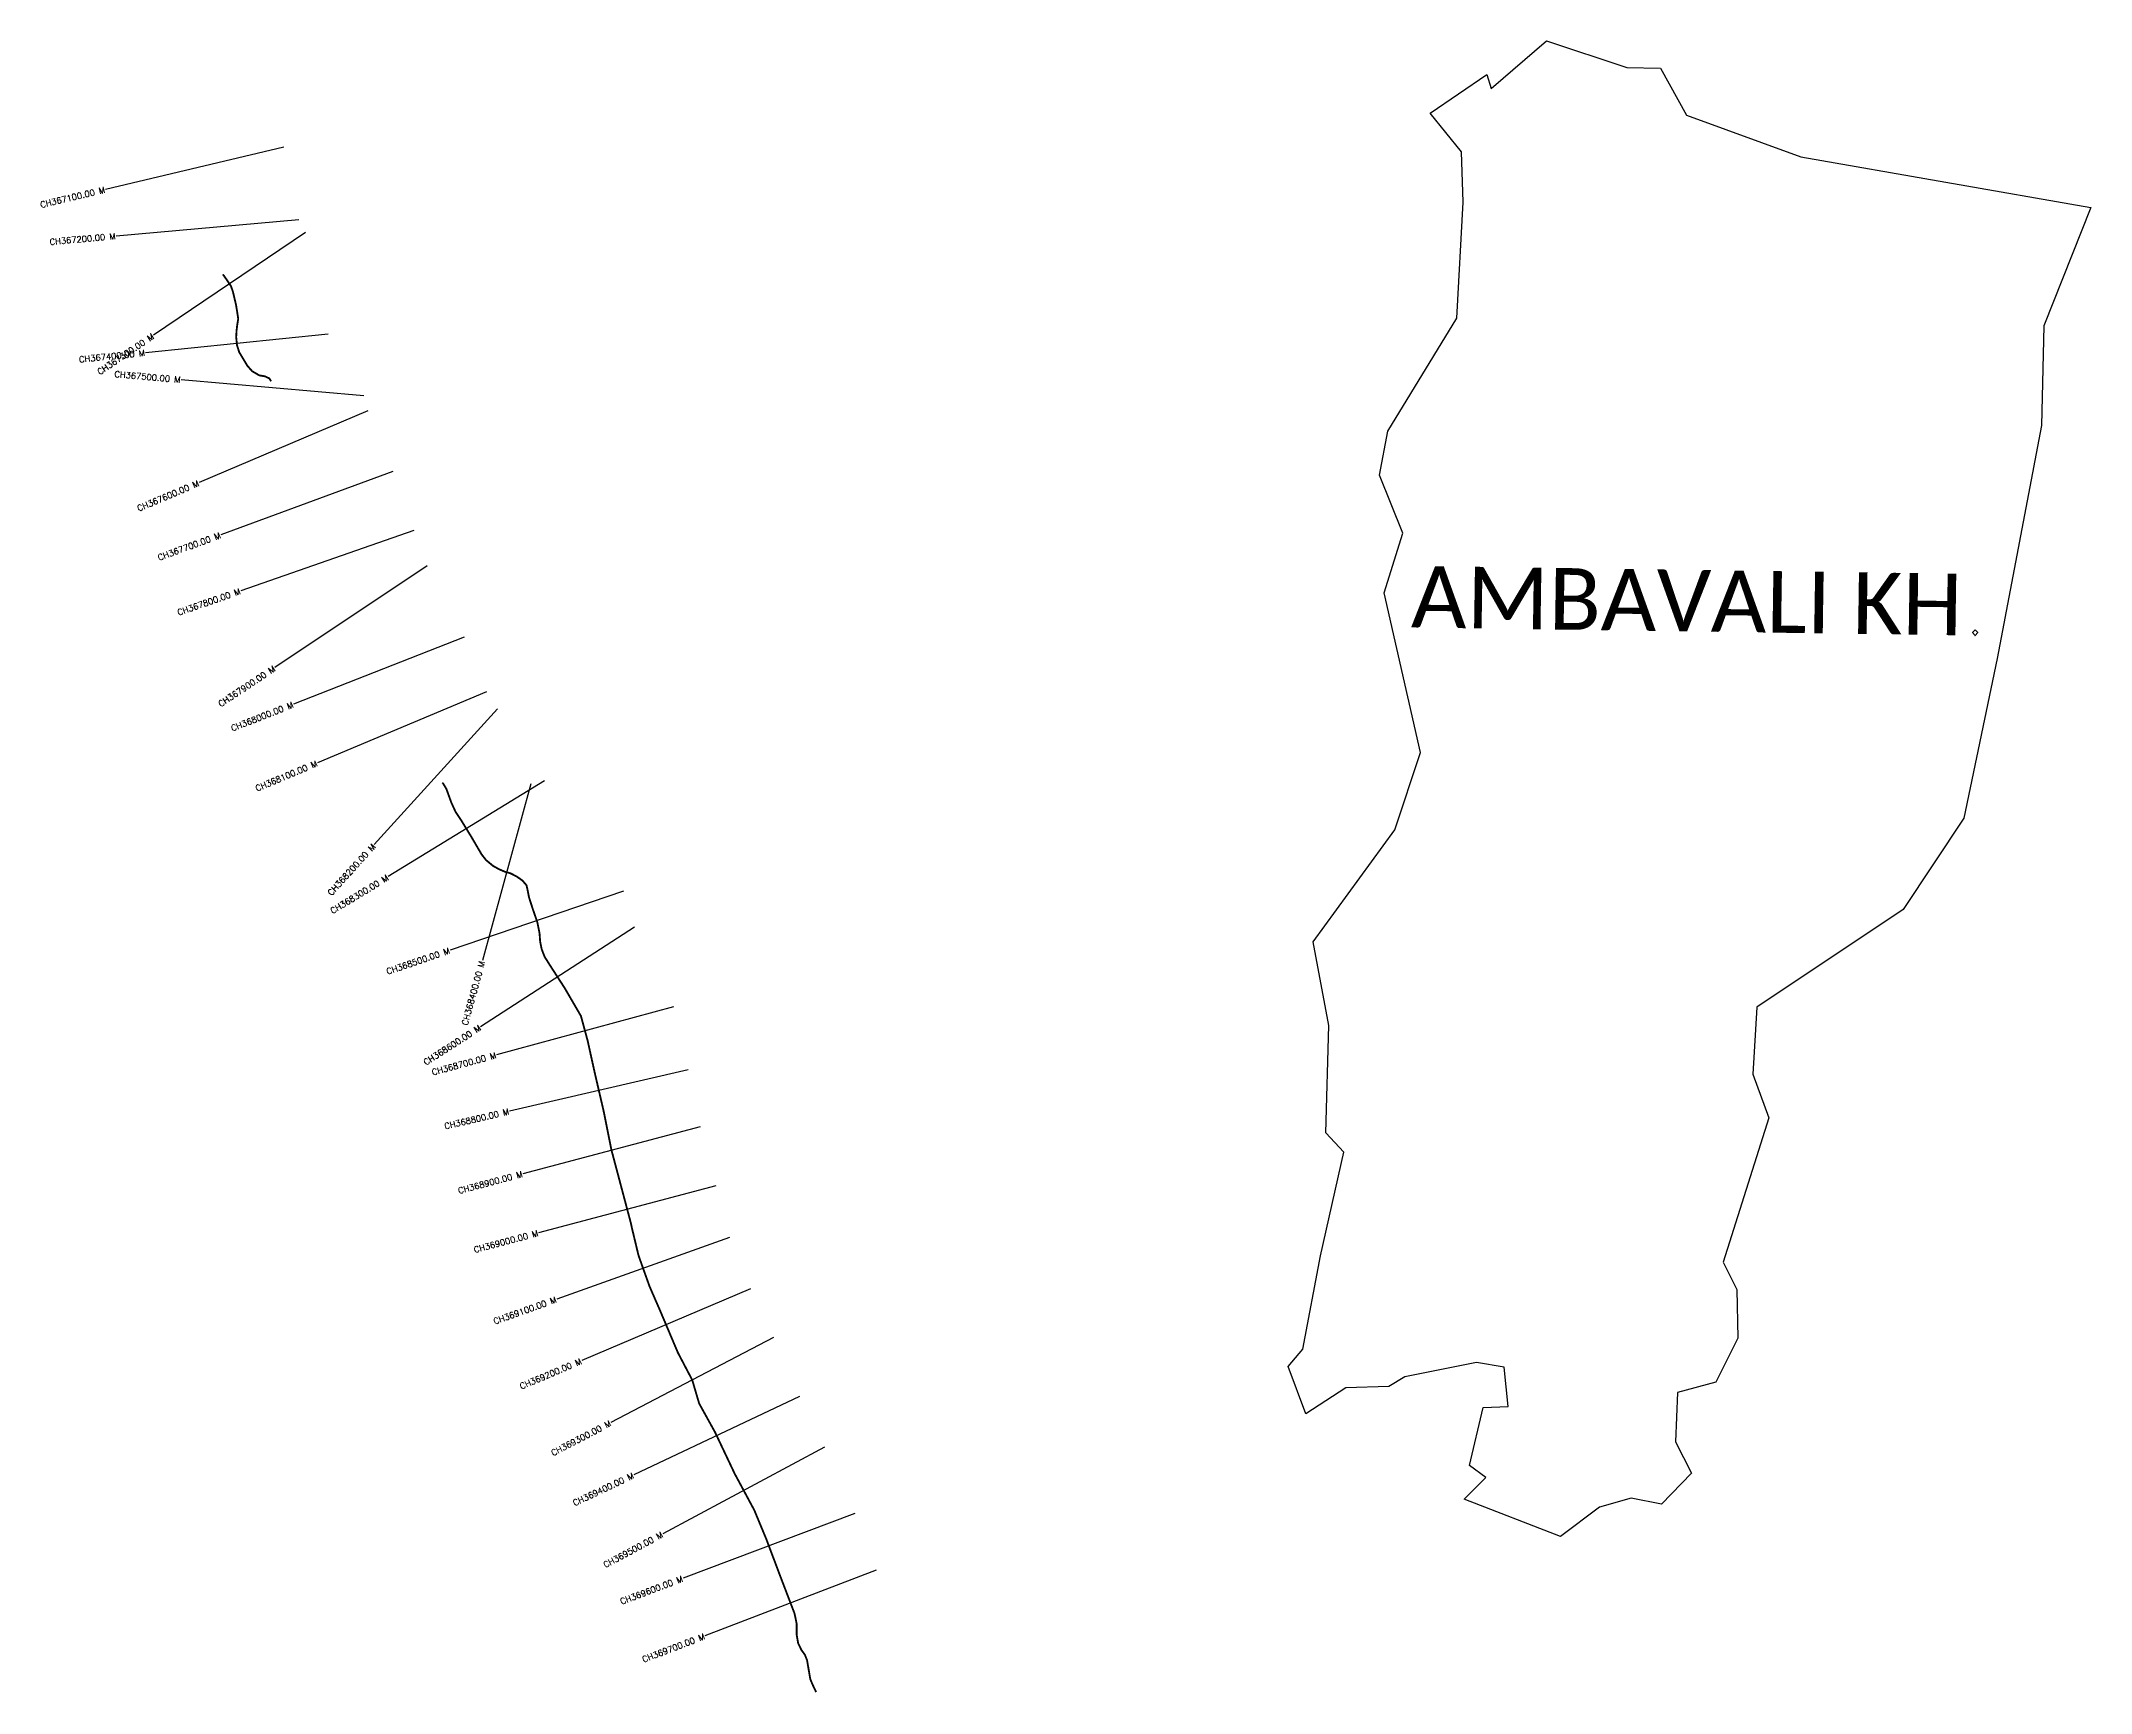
# Model space of a CAD drawing. Header units: metres. Extents: x 298651 to 302006, y 1966827 to 1969531.
import ezdxf
from ezdxf.enums import TextEntityAlignment as Align

# ---------------------------------------------------------------- set-up
doc = ezdxf.new("R2010")
doc.units = ezdxf.units.M
doc.header["$MEASUREMENT"] = 0
for name, color, linetype in [('CS', 134, 'Continuous'), ('CSMark', 6, 'Continuous'), ('NATURALLY PROTECTED', 3, 'Continuous'), ('VILLAGE NAME', 250, 'Continuous')]:
    doc.layers.add(name, color=color, linetype=linetype)
doc.styles.get("Standard").update_dxf_attribs({"font": 'simplex.shx'})

msp = doc.modelspace()

# ---------------------------------------------------------------- linework, layer by layer
at = {"color": 3, "flags": 128}
for points in [[(301344.2, 1969409.8), (301531.1, 1969341.5), (302006.1, 1969258.9), (301929.2, 1969064.8), (301925.4, 1968901.8), (301852.7, 1968520.7), (301798.3, 1968259.1), (301698.9, 1968109.6), (301459.2, 1967949.8), (301452.7, 1967840.2), (301479, 1967768.7), (301404.3, 1967532.4), (301426.8, 1967488.1), (301428.1, 1967408.3), (301392.2, 1967336.2), (301329.3, 1967319.5), (301326.4, 1967238.6), (301352.4, 1967187), (301303.5, 1967136.7), (301253.4, 1967146.5), (301201.6, 1967131.4), (301138.2, 1967083.8), (300980.5, 1967144.5), (301015.8, 1967180.3), (300989.2, 1967199.6), (301011.3, 1967294.6), (301052.3, 1967296.4), (301045.9, 1967360.8), (301000.4, 1967368.2), (300883.4, 1967344.8), (300857.2, 1967328.9), (300786.9, 1967327.1), (300721.4, 1967284.2), (300692.4, 1967361.6), (300716.3, 1967390.3), (300745.3, 1967543), (300783.5, 1967712.6), (300753.9, 1967744.4), (300758.8, 1967920), (300733.4, 1968056.7), (300867.1, 1968240.1), (300908.8, 1968366.9), (300849.4, 1968628), (300879.9, 1968725.5), (300841.9, 1968820.7), (300855.4, 1968892.8), (300968.5, 1969077.3), (300978.9, 1969267.4), (300976.1, 1969349.6), (300925, 1969412.9), (301017.4, 1969476.4), (301024.5, 1969453.7), (301115.1, 1969531.2), (301246.7, 1969488), (301301.6, 1969486.9)], [(301301.6, 1969486.9), (301344.2, 1969409.8)]]:
    msp.add_lwpolyline(points, dxfattribs=at)
at = {"layer": 'CS'}
for p, q in [((299048.9, 1969357.4), (298757, 1969288.2)), ((299073.4, 1969238.7), (298774.6, 1969212)), ((299084.2, 1969217.8), (298835.7, 1969049.7)), ((299121.2, 1969051.3), (298822.7, 1969020.9)), ((299179.6, 1968950.6), (298880.7, 1968976.6)), ((299186.4, 1968925.8), (298910.3, 1968808.4)), ((299227.4, 1968826.6), (298945.9, 1968723)), ((299261.8, 1968729.8), (298978.4, 1968631.4)), ((299283.6, 1968672.2), (299034.1, 1968505.6)), ((299344.1, 1968555.3), (299064.8, 1968445.8)), ((299380.4, 1968466), (299103.9, 1968349.8)), ((299398.5, 1968438.1), (299196.8, 1968216)), ((299475.6, 1968320.1), (299219.7, 1968163.6)), ((299453.3, 1968315.4), (299373.7, 1968026.1)), ((299604.7, 1968140), (299320.8, 1968043.2)), ((299622.5, 1968080.9), (299370.7, 1967917.9)), ((299686.5, 1967950.3), (299397, 1967871.7)), ((299710.5, 1967847.6), (299418.3, 1967779.6)), ((299730.1, 1967754.3), (299440.1, 1967677.3)), ((299755.7, 1967657.7), (299465.8, 1967580.6)), ((299777.9, 1967573.2), (299495.4, 1967472.2)), ((299812.5, 1967488.7), (299536.3, 1967371.5)), ((299850.1, 1967409.3), (299584.2, 1967270.2)), ((299892.7, 1967313), (299621.6, 1967184.5)), ((299933.5, 1967230), (299669.2, 1967088.1)), ((299983, 1967121), (299702.2, 1967015.3)), ((300018.2, 1967028.3), (299738, 1966921))]:
    msp.add_line(p, q, dxfattribs=at)
at = {"layer": 'NATURALLY PROTECTED', "color": 2, "const_width": 3, "flags": 128}
for points in [[(298949.2, 1969149.3), (298949.9, 1969148.2), (298953.2, 1969143.6), (298962.3, 1969130.2), (298965.7, 1969120.4), (298970.7, 1969099.1), (298972.9, 1969085.3), (298974.2, 1969076.5), (298972.5, 1969065.6), (298971.5, 1969057.3), (298970.9, 1969046.8), (298972.2, 1969033.5), (298975.9, 1969021.7), (298989.4, 1968999.4), (298997.1, 1968990.7), (299008.8, 1968983.9), (299017.7, 1968982.4), (299024.9, 1968979.1), (299028.2, 1968974.3)], [(299308.2, 1968317.3), (299309.5, 1968316.1), (299314.8, 1968307.3), (299322.9, 1968284.9), (299329.9, 1968269.6), (299339, 1968255.9), (299355.4, 1968229.2), (299372.6, 1968199.8), (299379.9, 1968190.5), (299391.4, 1968181), (299401.4, 1968175.5), (299411, 1968171.4), (299419.8, 1968169), (299430.2, 1968163.6), (299439.3, 1968157.2), (299446, 1968149.4), (299447.4, 1968143.1), (299450.1, 1968129.5), (299456.2, 1968110.8), (299463.7, 1968088.9), (299467.3, 1968071.2), (299468.3, 1968057.3), (299470.7, 1968045.2), (299475.6, 1968032.4), (299486.1, 1968015.8), (299508.6, 1967981), (299535.1, 1967935.4), (299546, 1967895.2), (299557.6, 1967842.7), (299571.9, 1967781.2), (299584.9, 1967716.5), (299616.7, 1967596.8), (299618.2, 1967589.7), (299629.3, 1967543.5), (299647.3, 1967493), (299664.5, 1967453.5), (299693.8, 1967384.3), (299717.2, 1967339.7), (299728.5, 1967301.3), (299754.6, 1967254.1), (299786.7, 1967186.3), (299818.7, 1967126.8), (299838.2, 1967079.8), (299861.5, 1967018), (299877.9, 1966975.1), (299884.6, 1966957.6), (299888.2, 1966940.2), (299888.2, 1966922.2), (299890.5, 1966909), (299895.8, 1966897.9), (299901.4, 1966890.3), (299905.1, 1966881.1), (299907.3, 1966868.1), (299910.4, 1966850.1), (299913.9, 1966841.7), (299919.9, 1966829)]]:
    msp.add_lwpolyline(points, dxfattribs=at)

# ---------------------------------------------------------------- texts
at = {"layer": 'CSMark'}
for s, rotation, p in [('CH367100.00 M', 13.3334, (298756, 1969287.9)), ('CH367200.00 M', 5.1109, (298773.6, 1969211.9)), ('CH367300.00 M', 34.0725, (298834.9, 1969049.1)), ('CH367400.00 M', 5.8084, (298821.7, 1969020.8)), ('CH367500.00 M', 355.0423, (298879.7, 1968976.7)), ('CH367600.00 M', 23.0434, (298909.4, 1968808)), ('CH367700.00 M', 20.2134, (298944.9, 1968722.6)), ('CH367800.00 M', 19.1507, (298977.5, 1968631)), ('CH367900.00 M', 33.7217, (299033.2, 1968505.1)), ('CH368000.00 M', 21.4093, (299063.9, 1968445.4)), ('CH368100.00 M', 22.8016, (299103, 1968349.4)), ('CH368200.00 M', 47.7695, (299196.2, 1968215.2)), ('CH368300.00 M', 31.4447, (299218.8, 1968163)), ('CH368500.00 M', 18.8427, (299319.8, 1968042.8)), ('CH368400.00 M', 74.6136, (299373.4, 1968025.2)), ('CH368600.00 M', 32.9212, (299369.9, 1967917.4)), ('CH368700.00 M', 15.1813, (299396, 1967871.5)), ('CH368800.00 M', 13.0995, (299417.3, 1967779.4)), ('CH368900.00 M', 14.8784, (299439.1, 1967677)), ('CH369000.00 M', 14.8784, (299464.8, 1967580.4)), ('CH369100.00 M', 19.6733, (299494.5, 1967471.8)), ('CH369200.00 M', 22.9894, (299535.4, 1967371.1)), ('CH369300.00 M', 27.6216, (299583.4, 1967269.8)), ('CH369400.00 M', 25.3482, (299620.7, 1967184.1)), ('CH369500.00 M', 28.2372, (299668.3, 1967087.6)), ('CH369600.00 M', 20.6253, (299701.3, 1967014.9)), ('CH369700.00 M', 20.9573, (299737.1, 1966920.6))]:
    msp.add_text(s, height=10, rotation=rotation, dxfattribs=at).set_placement(p, align=Align.MIDDLE_RIGHT)
at = {"layer": 'VILLAGE NAME', "insert": (300894.4, 1968672.2), "char_height": 100.778, "attachment_point": 1, "rotation": 359.1736}
msp.add_mtext_dynamic_manual_height_columns('{\\fCalibri|b0|i0|c0|p34;AMBAVALI KH}.', width=1512.127, gutter_width=613.9, heights=[280.3], dxfattribs=at)

doc.saveas('drawing.dxf')
